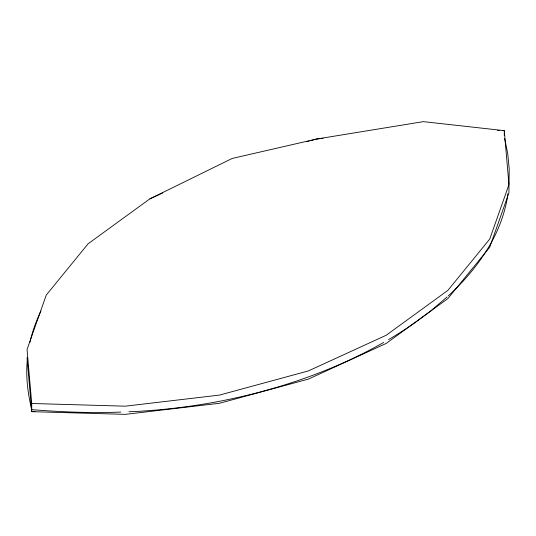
<?xml version="1.0" encoding="UTF-8"?>
<svg xmlns="http://www.w3.org/2000/svg" width="536" height="536" viewBox="0 0 536 536"><rect width="100%" height="100%" fill="white"/><g stroke="black" fill="none" stroke-linecap="round" stroke-linejoin="round"><path stroke-width="0.8" d="M509.012 183.989L509.2 168.827L507.659 153.115L504.624 138.449M27.597 357.586C25.42 374.999 27.644 392.667 31.718 409.645C61.339 412.01 91.093 413.236 120.801 412.07M507.8 193.757L507.19 198.642A382.905 221.067 0 0 1 492.778 239.86C481.415 260.952 466.019 279.698 448.331 295.792M508.945 184.672L489.73 239.076L447.875 290.391L386.141 335.281L308.388 370.925L219.512 395.086L125.283 406.181L31.718 403.487L27.055 349.472L46.27 295.068L88.125 243.753L149.859 198.863L232.215 158.442L316.488 139.059L423.353 121.639L504.282 130.657L508.945 184.672L508.945 192.853L489.73 247.257L447.875 298.572L386.141 343.462L308.388 379.099L219.512 403.266L125.283 414.362L31.718 411.668L27.055 357.653M447.125 296.917L430.448 311.182L416.438 321.64A451.359 260.59 0 0 1 388.58 339.603M149.859 198.863L162.689 192.98M306.793 141.692L309.218 141.035M310.833 140.593L316.488 139.059L323.101 138.281M35.048 411.407L31.718 411.668L31.718 403.487M128.988 411.728L138.811 411.326A382.905 221.067 0 0 0 210.206 403.005C259.015 394.349 306.9 379.95 351.851 358.932A451.359 260.59 0 0 0 383.669 342.444M497.596 130.462L499.271 130.516M502.607 130.61L504.282 130.657L504.282 135.568M29.936 342.29A382.905 221.067 0 0 1 40.991 311.007"/></g></svg>
